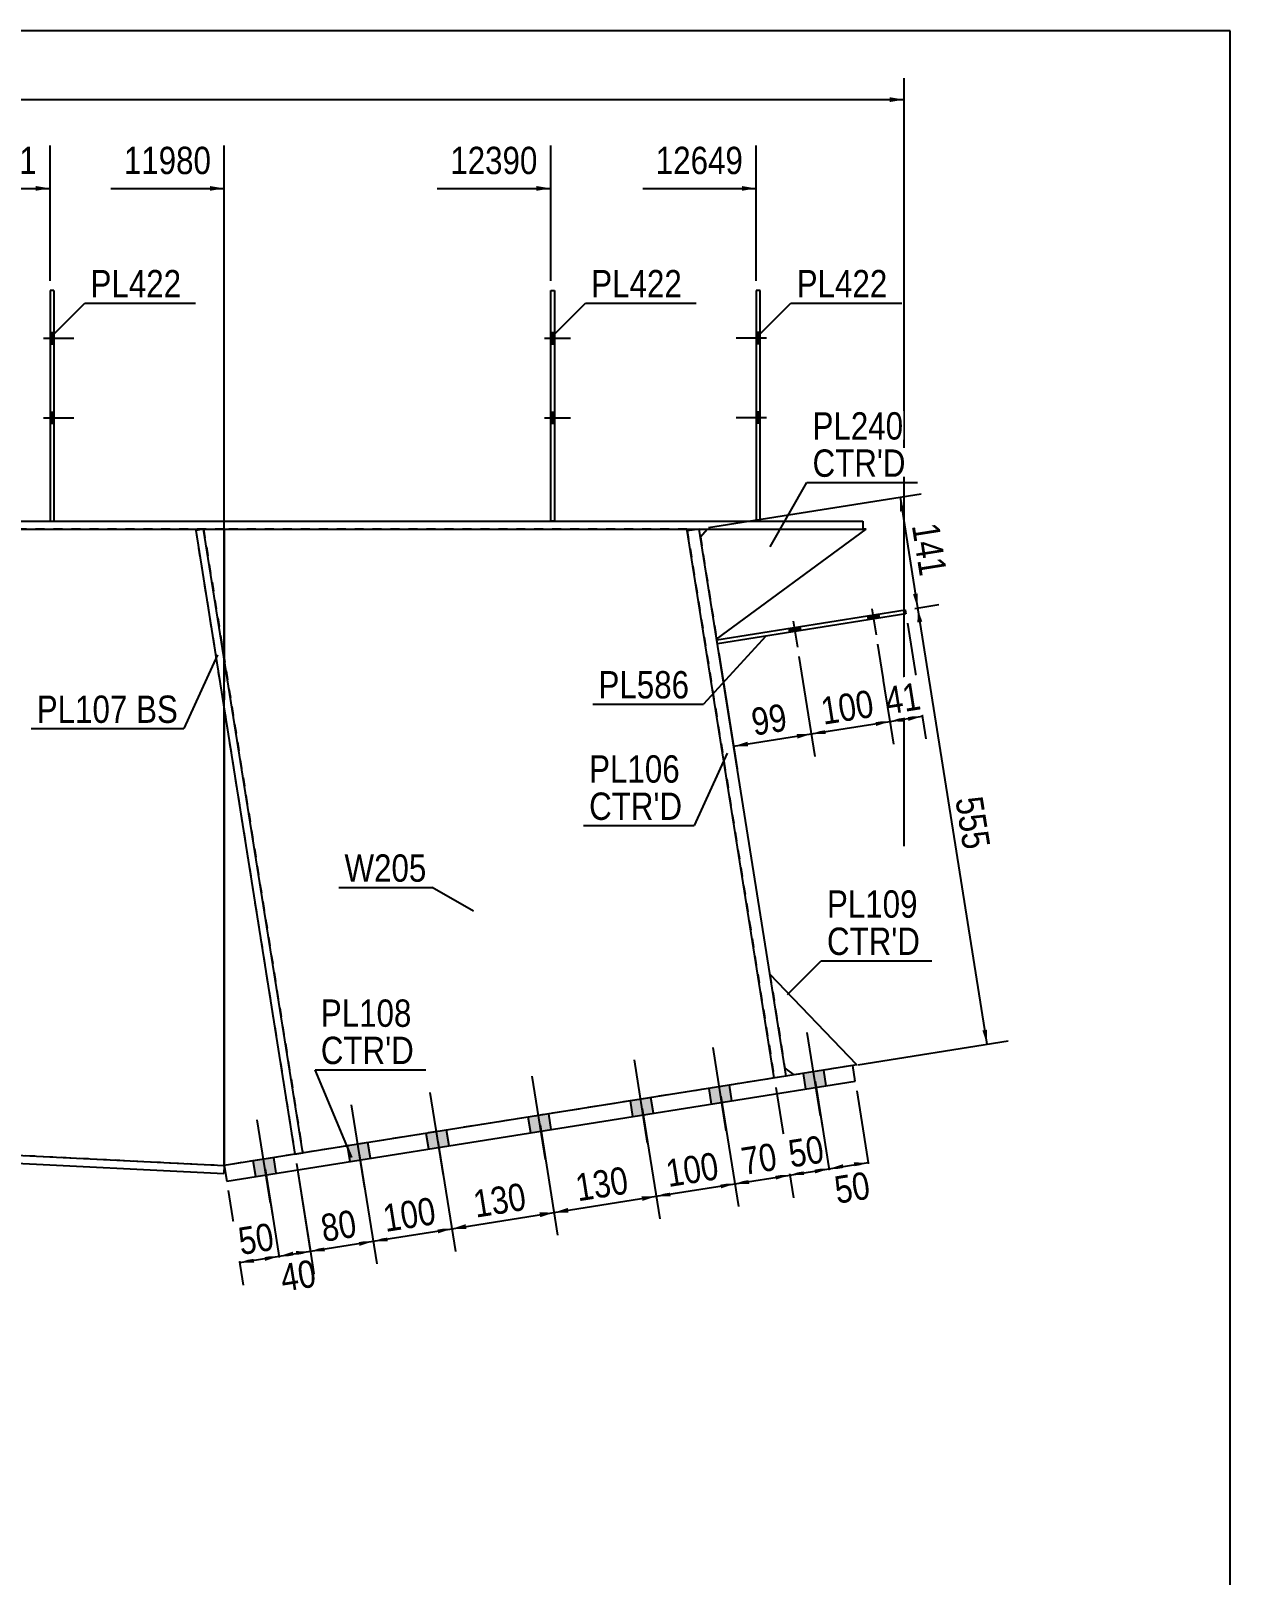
# Model space of a CAD drawing. Header units: millimetres. Extents: x -1029 to -626, y -192 to 86.
# Drawn here: x -751.7 to -626.1, y -76.2 to 85.5 of the extents above; entities that cross this region are included whole.
import ezdxf

# ---------------------------------------------------------------- set-up
doc = ezdxf.new("R2010")
doc.units = ezdxf.units.MM
doc.linetypes.add('DXK_LINE_DOT1', pattern=[1.8814, 0.9407, -0.9407])
doc.styles.add('Arial Narrow', font='ARIALN.TTF', dxfattribs={"height": 0.2})

# ---------------------------------------------------------------- blocks, each defined once
blk = doc.blocks.new('Unknown-624476672-1210')
at = {"color": 5, "linetype": 'Continuous'}
for p, q in [((-626.15, 85.52), (-1026.15, 85.52)), ((-626.15, -191.48), (-626.15, 85.52))]:
    blk.add_line(p, q, dxfattribs=at)
blk = doc.blocks.new('Part-624476672-1667 - 1644')
at = {"color": 2, "linetype": 'Continuous'}
for p, q in [((-782.78, 34.17), (-775.28, 34.17)), ((-782.78, 34.17), (-782.78, 33.33)), ((-775.18, 34.17), (-758.01, 34.17)), ((-757.91, 34.17), (-664.6, 34.17)), ((-664.6, 34.17), (-664.6, 33.33)), ((-782.78, 33.33), (-775.28, 33.33)), ((-775.18, 33.33), (-758.01, 33.33)), ((-757.91, 33.33), (-664.6, 33.33))]:
    blk.add_line(p, q, dxfattribs=at)
blk = doc.blocks.new('Part-624476672-2256 - 1644')
at = {"color": 2, "linetype": 'Continuous'}
for p, q in [((-731.5, 33.33), (-731.5, 19.73)), ((-683.01, 33.17), (-683.03, 33.33)), ((-731.5, -33.33), (-731.5, 14.42))]:
    blk.add_line(p, q, dxfattribs=at)
at = {"color": 7, "linetype": 'DXK_LINE_DOT1'}
for p, q in [((-683.03, 33.33), (-731.5, 33.33)), ((-683.01, 33.17), (-673.89, -24.17)), ((-673.89, -24.17), (-723.27, -32.02)), ((-724.09, -32.16), (-731.5, -33.33))]:
    blk.add_line(p, q, dxfattribs=at)
blk = doc.blocks.new('Part-624476672-2035 - 1644')
at = {"color": 2, "linetype": 'Continuous'}
for p, q in [((-749.33, 58.33), (-749.74, 58.33)), ((-749.74, 58.33), (-749.74, 34.17)), ((-749.33, 58.33), (-749.33, 34.17))]:
    blk.add_line(p, q, dxfattribs=at)
at = {"color": 7, "linetype": 'DXK_LINE_DOT1'}
blk.add_line((-749.74, 34.17), (-749.33, 34.17), dxfattribs=at)
blk = doc.blocks.new('Part-624476672-1716 - 1644')
at = {"color": 2, "linetype": 'Continuous'}
for p, q in [((-807.46, 33.33), (-807.46, -20.83)), ((-731.5, 19.73), (-731.5, 33.33)), ((-731.5, 14.42), (-731.5, -33.33))]:
    blk.add_line(p, q, dxfattribs=at)
at = {"color": 7, "linetype": 'DXK_LINE_DOT1'}
for p, q in [((-790.38, 33.33), (-807.46, 33.33)), ((-775.28, 33.33), (-790.28, 33.33)), ((-758.01, 33.33), (-775.18, 33.33)), ((-731.5, 33.33), (-757.91, 33.33)), ((-731.5, 33.33), (-731.5, 14.42)), ((-807.46, -20.83), (-790.38, -21.69)), ((-790.28, -21.75), (-775.28, -22.5)), ((-775.18, -26.42), (-758.01, -27.28)), ((-757.91, -32.01), (-731.5, -33.33))]:
    blk.add_line(p, q, dxfattribs=at)
blk = doc.blocks.new('Part-624476672-2030 - 1644')
at = {"color": 2, "linetype": 'Continuous'}
for p, q in [((-675.37, 58.33), (-675.78, 58.33)), ((-675.78, 58.33), (-675.78, 34.17)), ((-675.37, 34.17), (-675.37, 58.33))]:
    blk.add_line(p, q, dxfattribs=at)
at = {"color": 7, "linetype": 'DXK_LINE_DOT1'}
blk.add_line((-675.78, 34.17), (-675.37, 34.17), dxfattribs=at)
blk = doc.blocks.new('Part-624476672-1906 - 1644')
at = {"color": 7, "linetype": 'DXK_LINE_DOT1'}
for p, q in [((-733.66, 33.33), (-734.48, 33.2)), ((-734.48, 33.2), (-724.09, -32.16)), ((-733.66, 33.33), (-723.27, -32.02))]:
    blk.add_line(p, q, dxfattribs=at)
blk = doc.blocks.new('Part-624476672-2089 - 1644')
at = {"color": 2, "linetype": 'Continuous'}
for p, q in [((-679.92, 21.72), (-660.17, 24.86)), ((-660.1, 24.45), (-679.85, 21.31)), ((-660.17, 24.86), (-660.1, 24.45))]:
    blk.add_line(p, q, dxfattribs=at)
at = {"color": 7, "linetype": 'DXK_LINE_DOT1'}
blk.add_line((-679.85, 21.31), (-679.92, 21.72), dxfattribs=at)
blk = doc.blocks.new('Part-624476672-2221 - 1644')
at = {"color": 2, "linetype": 'Continuous'}
for p, q in [((-697.3, 34.17), (-697.3, 58.33)), ((-697.3, 58.33), (-696.89, 58.33)), ((-696.89, 58.33), (-696.89, 34.17))]:
    blk.add_line(p, q, dxfattribs=at)
at = {"color": 7, "linetype": 'DXK_LINE_DOT1'}
blk.add_line((-696.89, 34.17), (-697.3, 34.17), dxfattribs=at)
blk = doc.blocks.new('Part-624476672-1787 - 1644')
at = {"color": 2, "linetype": 'Continuous'}
for p, q in [((-815.08, -20.83), (-822.58, -20.83)), ((-822.58, -20.83), (-822.58, -21.67)), ((-807.46, -20.83), (-814.98, -20.83)), ((-807.46, -20.83), (-790.38, -21.69)), ((-822.58, -21.67), (-815.08, -21.67)), ((-814.98, -21.67), (-807.48, -21.67)), ((-807.48, -21.67), (-790.38, -22.52)), ((-790.28, -21.75), (-775.28, -22.5)), ((-790.28, -22.58), (-775.28, -23.33)), ((-775.18, -26.42), (-758.01, -27.28)), ((-775.18, -27.26), (-758.01, -28.11)), ((-757.91, -32.01), (-731.5, -33.33)), ((-757.91, -32.85), (-731.54, -34.17)), ((-731.5, -33.33), (-731.54, -34.17))]:
    blk.add_line(p, q, dxfattribs=at)
blk = doc.blocks.new('Part-624476672-1862 - 1644')
at = {"color": 2, "linetype": 'Continuous'}
for p, q in [((-683.01, 33.17), (-681.97, 33.33)), ((-673.89, -24.17), (-683.01, 33.17)), ((-672.65, -23.98), (-681.77, 33.33))]:
    blk.add_line(p, q, dxfattribs=at)
at = {"color": 7, "linetype": 'DXK_LINE_DOT1'}
for p, q in [((-681.97, 33.33), (-681.77, 33.37)), ((-681.77, 33.37), (-681.77, 33.33)), ((-672.65, -23.98), (-673.89, -24.17))]:
    blk.add_line(p, q, dxfattribs=at)
blk = doc.blocks.new('Part-624476672-1884 - 1644')
at = {"color": 2, "linetype": 'Continuous'}
for p, q in [((-733.66, 33.33), (-734.48, 33.2)), ((-734.48, 33.2), (-724.09, -32.16)), ((-723.27, -32.02), (-733.66, 33.33))]:
    blk.add_line(p, q, dxfattribs=at)
at = {"color": 7, "linetype": 'DXK_LINE_DOT1'}
blk.add_line((-724.09, -32.16), (-723.27, -32.02), dxfattribs=at)
blk = doc.blocks.new('Part-624476672-1935 - 1644')
at = {"color": 2, "linetype": 'Continuous'}
for p, q in [((-681.63, 32.51), (-680.93, 33.33)), ((-679.93, 21.81), (-664.27, 33.33)), ((-664.27, 33.33), (-664.6, 33.33))]:
    blk.add_line(p, q, dxfattribs=at)
at = {"color": 7, "linetype": 'DXK_LINE_DOT1'}
for p, q in [((-681.63, 32.51), (-679.93, 21.81)), ((-680.93, 33.33), (-664.6, 33.33))]:
    blk.add_line(p, q, dxfattribs=at)
blk = doc.blocks.new('Part-624476672-1964 - 1644')
at = {"color": 2, "linetype": 'Continuous'}
for p, q in [((-665.66, -22.86), (-731.5, -33.33)), ((-665.4, -24.51), (-665.66, -22.86)), ((-731.23, -34.98), (-665.4, -24.51)), ((-731.5, -33.33), (-731.23, -34.98))]:
    blk.add_line(p, q, dxfattribs=at)
blk = doc.blocks.new('Part-624476672-1993 - 1644')
at = {"color": 2, "linetype": 'Continuous'}
for p, q in [((-665.25, -22.8), (-674.35, -13.28)), ((-672.78, -23.15), (-671.83, -23.85)), ((-665.25, -22.8), (-665.66, -22.86))]:
    blk.add_line(p, q, dxfattribs=at)
at = {"color": 7, "linetype": 'DXK_LINE_DOT1'}
for p, q in [((-674.35, -13.28), (-672.78, -23.15)), ((-665.66, -22.86), (-671.83, -23.85))]:
    blk.add_line(p, q, dxfattribs=at)
blk = doc.blocks.new('Bolt-624476672-2257 - 1644')
at = {"linetype": 'Continuous'}
for points in [[(-668.7, -23.35), (-670.84, -23.69), (-670.58, -25.33), (-668.44, -24.99)], [(-668.7, -23.35), (-670.84, -23.69), (-670.58, -25.33), (-668.44, -24.99)], [(-678.58, -24.92), (-680.72, -25.26), (-680.46, -26.9), (-678.32, -26.56)], [(-678.58, -24.92), (-680.72, -25.26), (-680.46, -26.9), (-678.32, -26.56)], [(-686.81, -26.23), (-688.95, -26.57), (-688.69, -28.21), (-686.55, -27.87)], [(-686.81, -26.23), (-688.95, -26.57), (-688.69, -28.21), (-686.55, -27.87)], [(-697.51, -27.93), (-699.65, -28.27), (-699.38, -29.91), (-697.25, -29.57)], [(-697.51, -27.93), (-699.65, -28.27), (-699.38, -29.91), (-697.25, -29.57)], [(-708.21, -29.63), (-710.35, -29.97), (-710.08, -31.62), (-707.94, -31.28)], [(-708.21, -29.63), (-710.35, -29.97), (-710.08, -31.62), (-707.94, -31.28)], [(-716.44, -30.94), (-718.58, -31.28), (-718.31, -32.92), (-716.17, -32.58)], [(-716.44, -30.94), (-718.58, -31.28), (-718.31, -32.92), (-716.17, -32.58)], [(-726.31, -32.51), (-728.45, -32.85), (-728.19, -34.5), (-726.05, -34.15)], [(-726.31, -32.51), (-728.45, -32.85), (-728.19, -34.5), (-726.05, -34.15)]]:
    blk.add_hatch(color=3, dxfattribs=at).paths.add_polyline_path(points)
at = {"color": 3, "linetype": 'Continuous'}
for p, q in [((-669.04, -28.12), (-670.43, -19.4)), ((-669.04, -28.12), (-670.43, -19.4)), ((-678.92, -29.69), (-680.3, -20.97)), ((-678.92, -29.69), (-680.3, -20.97)), ((-687.15, -31), (-688.53, -22.28)), ((-687.15, -31), (-688.53, -22.28)), ((-697.85, -32.7), (-699.23, -23.98)), ((-697.85, -32.7), (-699.23, -23.98)), ((-670.58, -25.33), (-670.84, -23.69)), ((-670.58, -25.33), (-670.84, -23.69)), ((-668.44, -24.99), (-668.7, -23.35)), ((-668.44, -24.99), (-668.7, -23.35)), ((-708.54, -34.4), (-709.93, -25.68)), ((-708.54, -34.4), (-709.93, -25.68)), ((-680.46, -26.9), (-680.72, -25.26)), ((-680.46, -26.9), (-680.72, -25.26)), ((-678.32, -26.56), (-678.58, -24.92)), ((-678.32, -26.56), (-678.58, -24.92)), ((-716.77, -35.71), (-718.16, -26.99)), ((-716.77, -35.71), (-718.16, -26.99)), ((-688.69, -28.21), (-688.95, -26.57)), ((-688.69, -28.21), (-688.95, -26.57)), ((-686.55, -27.87), (-686.81, -26.23)), ((-686.55, -27.87), (-686.81, -26.23)), ((-726.65, -37.28), (-728.04, -28.56)), ((-726.65, -37.28), (-728.04, -28.56)), ((-699.38, -29.91), (-699.65, -28.27)), ((-699.38, -29.91), (-699.65, -28.27)), ((-697.25, -29.57), (-697.51, -27.93)), ((-697.25, -29.57), (-697.51, -27.93)), ((-710.08, -31.62), (-710.35, -29.97)), ((-710.08, -31.62), (-710.35, -29.97)), ((-707.94, -31.28), (-708.21, -29.63)), ((-707.94, -31.28), (-708.21, -29.63)), ((-718.31, -32.92), (-718.58, -31.28)), ((-718.31, -32.92), (-718.58, -31.28)), ((-716.17, -32.58), (-716.44, -30.94)), ((-716.17, -32.58), (-716.44, -30.94)), ((-728.19, -34.5), (-728.45, -32.85)), ((-728.19, -34.5), (-728.45, -32.85)), ((-726.05, -34.15), (-726.31, -32.51)), ((-726.05, -34.15), (-726.31, -32.51))]:
    blk.add_line(p, q, dxfattribs=at)
blk = doc.blocks.new('Bolt-624476672-2262 - 1644')
at = {"linetype": 'Continuous'}
for points in [[(-749.33, 52.75), (-749.33, 53.91), (-749.74, 53.91), (-749.74, 52.75)], [(-749.33, 52.75), (-749.33, 53.91), (-749.74, 53.91), (-749.74, 52.75)], [(-749.33, 44.41), (-749.33, 45.58), (-749.74, 45.58), (-749.74, 44.41)], [(-749.33, 44.41), (-749.33, 45.58), (-749.74, 45.58), (-749.74, 44.41)]]:
    blk.add_hatch(color=3, dxfattribs=at).paths.add_polyline_path(points)
at = {"color": 3, "linetype": 'Continuous'}
for p, q in [((-749.74, 53.91), (-749.33, 53.91)), ((-749.74, 53.91), (-749.33, 53.91)), ((-750.41, 53.33), (-747.24, 53.33)), ((-750.41, 53.33), (-747.24, 53.33)), ((-749.74, 52.75), (-749.33, 52.75)), ((-749.74, 52.75), (-749.33, 52.75)), ((-749.74, 45.58), (-749.33, 45.58)), ((-749.74, 45.58), (-749.33, 45.58)), ((-750.41, 45), (-747.24, 45)), ((-750.41, 45), (-747.24, 45)), ((-749.74, 44.41), (-749.33, 44.41)), ((-749.74, 44.41), (-749.33, 44.41))]:
    blk.add_line(p, q, dxfattribs=at)
blk = doc.blocks.new('Bolt-624476672-2266 - 1644')
at = {"linetype": 'Continuous'}
for points in [[(-664.07, 23.82), (-662.92, 24), (-662.98, 24.42), (-664.14, 24.23)], [(-664.07, 23.82), (-662.92, 24), (-662.98, 24.42), (-664.14, 24.23)], [(-672.3, 22.51), (-671.15, 22.7), (-671.21, 23.11), (-672.37, 22.92)], [(-672.3, 22.51), (-671.15, 22.7), (-671.21, 23.11), (-672.37, 22.92)]]:
    blk.add_hatch(color=3, dxfattribs=at).paths.add_polyline_path(points)
at = {"color": 3, "linetype": 'Continuous'}
for p, q in [((-663.67, 24.98), (-663.23, 22.27)), ((-663.67, 24.98), (-663.23, 22.27)), ((-662.98, 24.42), (-662.92, 24)), ((-662.98, 24.42), (-662.92, 24)), ((-672.37, 22.92), (-672.3, 22.51)), ((-672.37, 22.92), (-672.3, 22.51)), ((-671.9, 23.67), (-671.46, 20.96)), ((-671.9, 23.67), (-671.46, 20.96)), ((-671.21, 23.11), (-671.15, 22.7)), ((-671.21, 23.11), (-671.15, 22.7)), ((-664.14, 24.23), (-664.07, 23.82)), ((-664.14, 24.23), (-664.07, 23.82))]:
    blk.add_line(p, q, dxfattribs=at)
blk = doc.blocks.new('Bolt-624476672-2274 - 1644')
at = {"linetype": 'Continuous'}
for points in [[(-696.89, 52.75), (-696.89, 53.91), (-697.3, 53.91), (-697.3, 52.75)], [(-696.89, 52.75), (-696.89, 53.91), (-697.3, 53.91), (-697.3, 52.75)], [(-696.89, 44.41), (-696.89, 45.58), (-697.3, 45.58), (-697.3, 44.41)], [(-696.89, 44.41), (-696.89, 45.58), (-697.3, 45.58), (-697.3, 44.41)]]:
    blk.add_hatch(color=3, dxfattribs=at).paths.add_polyline_path(points)
at = {"color": 3, "linetype": 'Continuous'}
for p, q in [((-697.3, 53.91), (-696.89, 53.91)), ((-697.3, 53.91), (-696.89, 53.91)), ((-697.97, 53.33), (-695.22, 53.33)), ((-697.97, 53.33), (-695.22, 53.33)), ((-697.3, 52.75), (-696.89, 52.75)), ((-697.3, 52.75), (-696.89, 52.75)), ((-697.3, 45.58), (-696.89, 45.58)), ((-697.3, 45.58), (-696.89, 45.58)), ((-697.97, 45), (-695.22, 45)), ((-697.97, 45), (-695.22, 45)), ((-697.3, 44.41), (-696.89, 44.41)), ((-697.3, 44.41), (-696.89, 44.41))]:
    blk.add_line(p, q, dxfattribs=at)
blk = doc.blocks.new('Bolt-624476672-6092 - 1644')
at = {"linetype": 'Continuous'}
for points in [[(-675.37, 52.75), (-675.37, 53.91), (-675.78, 53.91), (-675.78, 52.75)], [(-675.37, 52.75), (-675.37, 53.91), (-675.78, 53.91), (-675.78, 52.75)], [(-675.37, 44.41), (-675.37, 45.58), (-675.78, 45.58), (-675.78, 44.41)], [(-675.37, 44.41), (-675.37, 45.58), (-675.78, 45.58), (-675.78, 44.41)]]:
    blk.add_hatch(color=3, dxfattribs=at).paths.add_polyline_path(points)
at = {"color": 3, "linetype": 'Continuous'}
for p, q in [((-675.37, 53.91), (-675.78, 53.91)), ((-675.37, 53.91), (-675.78, 53.91)), ((-674.7, 53.33), (-677.87, 53.33)), ((-674.7, 53.33), (-677.87, 53.33)), ((-675.37, 52.75), (-675.78, 52.75)), ((-675.37, 52.75), (-675.78, 52.75)), ((-675.37, 45.58), (-675.78, 45.58)), ((-675.37, 45.58), (-675.78, 45.58)), ((-674.7, 45), (-677.87, 45)), ((-674.7, 45), (-677.87, 45)), ((-675.37, 44.41), (-675.78, 44.41)), ((-675.37, 44.41), (-675.78, 44.41))]:
    blk.add_line(p, q, dxfattribs=at)
blk = doc.blocks.new('StraightDimension-624476672-7450 - 1644')
at = {"linetype": 'Continuous'}
blk.add_hatch(color=7, dxfattribs=at).paths.add_polyline_path([(-677.28, 69.27), (-675.78, 69.02), (-677.28, 68.77)])
at = {"color": 7, "linetype": 'Continuous'}
for p, q in [((-675.78, 59.33), (-675.78, 73.52)), ((-687.67, 69.02), (-675.78, 69.02))]:
    blk.add_line(p, q, dxfattribs=at)
at = {"color": 0}
blk.add_wipeout([(-676.56, 69.92), (-676.56, 74.12), (-686.9, 74.12), (-686.9, 69.92)], dxfattribs=at)
at = {"color": 3, "style": 'Arial Narrow'}
blk.add_text('12649', height=2.863, dxfattribs=at).set_placement((-686.3, 70.52))
blk = doc.blocks.new('StraightDimension-624476672-2598 - 1644')
at = {"linetype": 'Continuous'}
for points in [[(-728.36, -43.51), (-729.88, -43.5), (-728.44, -43.02)], [(-727.29, -42.83), (-725.76, -42.85), (-727.21, -43.33)]]:
    blk.add_hatch(color=7, dxfattribs=at).paths.add_polyline_path(points)
at = {"color": 7, "linetype": 'Continuous'}
for p, q in [((-727.22, -33.67), (-725.39, -45.22)), ((-731.08, -35.97), (-729.5, -45.87)), ((-729.88, -43.5), (-725.76, -42.85))]:
    blk.add_line(p, q, dxfattribs=at)
at = {"color": 0}
blk.add_wipeout([(-725.45, -42.64), (-726.11, -38.5), (-730.9, -39.26), (-730.24, -43.41)], dxfattribs=at)
at = {"color": 3, "style": 'Arial Narrow'}
blk.add_text('50', height=2.863, rotation=9.0355, dxfattribs=at).set_placement((-729.75, -42.72))
blk = doc.blocks.new('StraightDimension-624476672-7452 - 1644')
at = {"linetype": 'Continuous'}
blk.add_hatch(color=7, dxfattribs=at).paths.add_polyline_path([(-733, 69.27), (-731.5, 69.02), (-733, 68.77)])
at = {"color": 7, "linetype": 'Continuous'}
for p, q in [((-731.5, -32.33), (-731.5, 73.52)), ((-743.39, 69.02), (-731.5, 69.02))]:
    blk.add_line(p, q, dxfattribs=at)
at = {"color": 0}
blk.add_wipeout([(-732.27, 69.92), (-732.27, 74.12), (-742.61, 74.12), (-742.61, 69.92)], dxfattribs=at)
at = {"color": 3, "style": 'Arial Narrow'}
blk.add_text('11980', height=2.863, dxfattribs=at).set_placement((-742.01, 70.52))
blk = doc.blocks.new('StraightDimension-624476672-2580 - 1644')
at = {"linetype": 'Continuous'}
for points in [[(-724.24, -42.86), (-725.76, -42.85), (-724.32, -42.36)], [(-723.99, -42.31), (-722.47, -42.32), (-723.91, -42.8)]]:
    blk.add_hatch(color=7, dxfattribs=at).paths.add_polyline_path(points)
at = {"color": 7, "linetype": 'Continuous'}
for p, q in [((-727.22, -33.67), (-725.41, -45.07)), ((-723.93, -33.14), (-722.12, -44.54)), ((-725.76, -42.85), (-722.47, -42.32))]:
    blk.add_line(p, q, dxfattribs=at)
at = {"color": 0}
blk.add_wipeout([(-721.04, -46.5), (-721.7, -42.35), (-726.49, -43.11), (-725.83, -47.26)], dxfattribs=at)
at = {"color": 3, "style": 'Arial Narrow'}
blk.add_text('40', height=2.863, rotation=9.0355, dxfattribs=at).set_placement((-725.34, -46.57))
blk = doc.blocks.new('StraightDimension-624476672-2611 - 1644')
at = {"linetype": 'Continuous'}
for points in [[(-679.55, -35.24), (-678.03, -35.26), (-679.47, -35.74)], [(-684.74, -36.58), (-686.26, -36.56), (-684.82, -36.08)]]:
    blk.add_hatch(color=7, dxfattribs=at).paths.add_polyline_path(points)
at = {"color": 7, "linetype": 'Continuous'}
for p, q in [((-687.72, -27.38), (-685.88, -38.93)), ((-679.49, -26.08), (-677.65, -37.63)), ((-686.26, -36.56), (-678.03, -35.26))]:
    blk.add_line(p, q, dxfattribs=at)
at = {"color": 0}
blk.add_wipeout([(-678.87, -35.24), (-679.53, -31.09), (-686.13, -32.14), (-685.47, -36.29)], dxfattribs=at)
at = {"color": 3, "style": 'Arial Narrow'}
blk.add_text('100', height=2.863, rotation=9.0355, dxfattribs=at).set_placement((-684.97, -35.6))
blk = doc.blocks.new('StraightDimension-624476672-2617 - 1644')
at = {"linetype": 'Continuous'}
for points in [[(-676.51, -35.27), (-678.03, -35.26), (-676.59, -34.77)], [(-673.79, -34.33), (-672.27, -34.34), (-673.71, -34.82)]]:
    blk.add_hatch(color=7, dxfattribs=at).paths.add_polyline_path(points)
at = {"color": 7, "linetype": 'Continuous'}
for p, q in [((-673.73, -25.16), (-671.89, -36.71)), ((-679.49, -26.08), (-677.65, -37.63)), ((-678.03, -35.26), (-672.27, -34.34))]:
    blk.add_line(p, q, dxfattribs=at)
at = {"color": 0}
blk.add_wipeout([(-672.78, -34.27), (-673.44, -30.12), (-678.23, -30.88), (-677.57, -35.03)], dxfattribs=at)
at = {"color": 3, "style": 'Arial Narrow'}
blk.add_text('70', height=2.863, rotation=9.0355, dxfattribs=at).set_placement((-677.07, -34.34))
blk = doc.blocks.new('StraightDimension-624476672-2621 - 1644')
at = {"linetype": 'Continuous'}
for points in [[(-670.75, -34.35), (-672.27, -34.34), (-670.83, -33.86)], [(-669.68, -33.67), (-668.16, -33.69), (-669.6, -34.17)]]:
    blk.add_hatch(color=7, dxfattribs=at).paths.add_polyline_path(points)
at = {"color": 7, "linetype": 'Continuous'}
for p, q in [((-673.73, -25.16), (-671.89, -36.71)), ((-669.61, -24.51), (-667.78, -36.06)), ((-672.27, -34.34), (-668.16, -33.69))]:
    blk.add_line(p, q, dxfattribs=at)
at = {"color": 0}
blk.add_wipeout([(-667.84, -33.48), (-668.5, -29.33), (-673.29, -30.1), (-672.63, -34.25)], dxfattribs=at)
at = {"color": 3, "style": 'Arial Narrow'}
blk.add_text('50', height=2.863, rotation=9.0355, dxfattribs=at).set_placement((-672.14, -33.56))
blk = doc.blocks.new('StraightDimension-624476672-2635 - 1644')
at = {"linetype": 'Continuous'}
for points in [[(-666.63, -33.7), (-668.16, -33.69), (-666.71, -33.2)], [(-665.56, -33.02), (-664.04, -33.03), (-665.48, -33.51)]]:
    blk.add_hatch(color=7, dxfattribs=at).paths.add_polyline_path(points)
at = {"color": 7, "linetype": 'Continuous'}
for p, q in [((-669.61, -24.51), (-667.8, -35.91)), ((-665.24, -25.5), (-663.69, -35.25)), ((-668.16, -33.69), (-664.04, -33.03))]:
    blk.add_line(p, q, dxfattribs=at)
at = {"color": 0}
blk.add_wipeout([(-663.02, -37.27), (-663.68, -33.12), (-668.47, -33.89), (-667.81, -38.04)], dxfattribs=at)
at = {"color": 3, "style": 'Arial Narrow'}
blk.add_text('50', height=2.863, rotation=9.0355, dxfattribs=at).set_placement((-667.31, -37.35))
blk = doc.blocks.new('StraightDimension-624476672-2648 - 1644')
at = {"linetype": 'Continuous'}
for points in [[(-698.48, -38.25), (-696.96, -38.27), (-698.4, -38.75)], [(-706.14, -39.98), (-707.66, -39.97), (-706.22, -39.48)]]:
    blk.add_hatch(color=7, dxfattribs=at).paths.add_polyline_path(points)
at = {"color": 7, "linetype": 'Continuous'}
for p, q in [((-698.42, -29.09), (-696.58, -40.64)), ((-709.12, -30.79), (-707.28, -42.34)), ((-707.66, -39.97), (-696.96, -38.27))]:
    blk.add_line(p, q, dxfattribs=at)
at = {"color": 0}
blk.add_wipeout([(-699.03, -38.44), (-699.69, -34.3), (-706.29, -35.35), (-705.63, -39.49)], dxfattribs=at)
at = {"color": 3, "style": 'Arial Narrow'}
blk.add_text('130', height=2.863, rotation=9.0355, dxfattribs=at).set_placement((-705.14, -38.81))
blk = doc.blocks.new('StraightDimension-624476672-2657 - 1644')
at = {"linetype": 'Continuous'}
for points in [[(-687.78, -36.55), (-686.26, -36.56), (-687.7, -37.05)], [(-695.44, -38.28), (-696.96, -38.27), (-695.52, -37.78)]]:
    blk.add_hatch(color=7, dxfattribs=at).paths.add_polyline_path(points)
at = {"color": 7, "linetype": 'Continuous'}
for p, q in [((-687.72, -27.38), (-685.88, -38.93)), ((-698.42, -29.09), (-696.58, -40.64)), ((-696.96, -38.27), (-686.26, -36.56))]:
    blk.add_line(p, q, dxfattribs=at)
at = {"color": 0}
blk.add_wipeout([(-688.33, -36.74), (-688.99, -32.59), (-695.59, -33.64), (-694.93, -37.79)], dxfattribs=at)
at = {"color": 3, "style": 'Arial Narrow'}
blk.add_text('130', height=2.863, rotation=9.0355, dxfattribs=at).set_placement((-694.44, -37.1))
blk = doc.blocks.new('StraightDimension-624476672-2666 - 1644')
at = {"linetype": 'Continuous'}
for points in [[(-720.95, -42.33), (-722.47, -42.32), (-721.03, -41.84)], [(-717.41, -41.26), (-715.89, -41.28), (-717.33, -41.76)]]:
    blk.add_hatch(color=7, dxfattribs=at).paths.add_polyline_path(points)
at = {"color": 7, "linetype": 'Continuous'}
for p, q in [((-717.35, -32.1), (-715.51, -43.65)), ((-723.93, -33.14), (-722.1, -44.69)), ((-722.47, -42.32), (-715.89, -41.28))]:
    blk.add_line(p, q, dxfattribs=at)
at = {"color": 0}
blk.add_wipeout([(-716.81, -41.27), (-717.47, -37.12), (-722.26, -37.88), (-721.6, -42.03)], dxfattribs=at)
at = {"color": 3, "style": 'Arial Narrow'}
blk.add_text('80', height=2.863, rotation=9.0355, dxfattribs=at).set_placement((-721.1, -41.35))
blk = doc.blocks.new('StraightDimension-624476672-2679 - 1644')
at = {"linetype": 'Continuous'}
for points in [[(-709.18, -39.96), (-707.66, -39.97), (-709.1, -40.45)], [(-714.37, -41.29), (-715.89, -41.28), (-714.45, -40.79)]]:
    blk.add_hatch(color=7, dxfattribs=at).paths.add_polyline_path(points)
at = {"color": 7, "linetype": 'Continuous'}
for p, q in [((-717.35, -32.1), (-715.51, -43.65)), ((-709.12, -30.79), (-707.28, -42.34)), ((-715.89, -41.28), (-707.66, -39.97))]:
    blk.add_line(p, q, dxfattribs=at)
at = {"color": 0}
blk.add_wipeout([(-708.5, -39.95), (-709.16, -35.8), (-715.76, -36.85), (-715.1, -41)], dxfattribs=at)
at = {"color": 3, "style": 'Arial Narrow'}
blk.add_text('100', height=2.863, rotation=9.0355, dxfattribs=at).set_placement((-714.6, -40.31))
blk = doc.blocks.new('StraightDimension-624476672-2683 - 1644')
at = {"linetype": 'Continuous'}
blk.add_hatch(color=7, dxfattribs=at).paths.add_polyline_path([(-661.79, 78.57), (-660.29, 78.32), (-661.79, 78.07)])
at = {"color": 7, "linetype": 'Continuous'}
for p, q in [((-660.29, 0.11), (-660.29, 80.57)), ((-1000, 78.32), (-660.29, 78.32))]:
    blk.add_line(p, q, dxfattribs=at)
blk = doc.blocks.new('StraightDimension-624476672-7451 - 1644')
at = {"linetype": 'Continuous'}
blk.add_hatch(color=7, dxfattribs=at).paths.add_polyline_path([(-698.8, 69.27), (-697.3, 69.02), (-698.8, 68.77)])
at = {"color": 7, "linetype": 'Continuous'}
for p, q in [((-697.3, 59.33), (-697.3, 73.52)), ((-709.19, 69.02), (-697.3, 69.02))]:
    blk.add_line(p, q, dxfattribs=at)
at = {"color": 0}
blk.add_wipeout([(-698.08, 69.92), (-698.08, 74.12), (-708.42, 74.12), (-708.42, 69.92)], dxfattribs=at)
at = {"color": 3, "style": 'Arial Narrow'}
blk.add_text('12390', height=2.863, dxfattribs=at).set_placement((-707.82, 70.52))
blk = doc.blocks.new('StraightDimension-624476672-7453 - 1644')
at = {"linetype": 'Continuous'}
blk.add_hatch(color=7, dxfattribs=at).paths.add_polyline_path([(-751.24, 69.27), (-749.74, 69.02), (-751.24, 68.77)])
at = {"color": 7, "linetype": 'Continuous'}
for p, q in [((-749.74, 59.33), (-749.74, 73.52)), ((-761.63, 69.02), (-749.74, 69.02))]:
    blk.add_line(p, q, dxfattribs=at)
at = {"color": 0}
blk.add_wipeout([(-750.52, 69.92), (-750.52, 74.12), (-760.86, 74.12), (-760.86, 69.92)], dxfattribs=at)
at = {"color": 3, "style": 'Arial Narrow'}
blk.add_text('11761', height=2.863, dxfattribs=at).set_placement((-760.26, 70.52))
blk = doc.blocks.new('StraightDimension-624476672-7652 - 1644')
at = {"linetype": 'Continuous'}
for points in [[(-658.89, 23.55), (-658.88, 25.07), (-658.39, 23.63)], [(-651.6, -19.11), (-651.61, -20.63), (-652.09, -19.19)]]:
    blk.add_hatch(color=7, dxfattribs=at).paths.add_polyline_path(points)
at = {"color": 7, "linetype": 'Continuous'}
for p, q in [((-659.18, 25.02), (-656.66, 25.42)), ((-658.88, 25.07), (-651.61, -20.63)), ((-665.14, -22.78), (-649.39, -20.28))]:
    blk.add_line(p, q, dxfattribs=at)
at = {"color": 0}
blk.add_wipeout([(-654.57, -1.06), (-650.42, -0.4), (-651.47, 6.2), (-655.62, 5.54)], dxfattribs=at)
at = {"color": 3, "style": 'Arial Narrow'}
blk.add_text('555', height=2.863, rotation=-80.9647, dxfattribs=at).set_placement((-654.93, 5.05))
blk = doc.blocks.new('StraightDimension-624476672-7653 - 1644')
at = {"linetype": 'Continuous'}
for points in [[(-660.73, 35.16), (-660.72, 36.68), (-660.24, 35.24)], [(-658.87, 26.59), (-658.88, 25.07), (-659.36, 26.51)]]:
    blk.add_hatch(color=7, dxfattribs=at).paths.add_polyline_path(points)
at = {"color": 7, "linetype": 'Continuous'}
for p, q in [((-680.78, 33.49), (-658.5, 37.03)), ((-660.72, 36.68), (-658.88, 25.07)), ((-659.18, 25.02), (-656.66, 25.42))]:
    blk.add_line(p, q, dxfattribs=at)
at = {"color": 0}
blk.add_wipeout([(-659.13, 27.6), (-654.98, 28.26), (-656.03, 34.86), (-660.18, 34.2)], dxfattribs=at)
at = {"color": 3, "style": 'Arial Narrow'}
blk.add_text('141', height=2.863, rotation=-80.9647, dxfattribs=at).set_placement((-659.49, 33.7))
blk = doc.blocks.new('StraightDimension-624476672-7824 - 1644')
at = {"linetype": 'Continuous'}
for points in [[(-660.27, 13.17), (-661.79, 13.18), (-660.35, 13.66)], [(-659.92, 13.73), (-658.4, 13.72), (-659.84, 13.24)]]:
    blk.add_hatch(color=7, dxfattribs=at).paths.add_polyline_path(points)
at = {"color": 7, "linetype": 'Continuous'}
for p, q in [((-659.95, 23.46), (-658.02, 11.35)), ((-663.08, 21.28), (-661.41, 10.81)), ((-661.79, 13.18), (-658.4, 13.72))]:
    blk.add_line(p, q, dxfattribs=at)
at = {"color": 0}
blk.add_wipeout([(-657.72, 13.98), (-658.38, 18.13), (-663.17, 17.36), (-662.51, 13.22)], dxfattribs=at)
at = {"color": 3, "style": 'Arial Narrow'}
blk.add_text('41', height=2.863, rotation=9.0355, dxfattribs=at).set_placement((-662.02, 13.9))
blk = doc.blocks.new('StraightDimension-624476672-7825 - 1644')
at = {"linetype": 'Continuous'}
for points in [[(-663.31, 13.19), (-661.79, 13.18), (-663.23, 12.7)], [(-668.5, 11.86), (-670.02, 11.87), (-668.58, 12.35)]]:
    blk.add_hatch(color=7, dxfattribs=at).paths.add_polyline_path(points)
at = {"color": 7, "linetype": 'Continuous'}
for p, q in [((-663.08, 21.28), (-661.41, 10.81)), ((-671.31, 19.97), (-669.64, 9.5)), ((-670.02, 11.87), (-661.79, 13.18))]:
    blk.add_line(p, q, dxfattribs=at)
at = {"color": 0}
blk.add_wipeout([(-662.63, 13.2), (-663.29, 17.34), (-669.89, 16.3), (-669.23, 12.15)], dxfattribs=at)
at = {"color": 3, "style": 'Arial Narrow'}
blk.add_text('100', height=2.863, rotation=9.0355, dxfattribs=at).set_placement((-668.73, 12.83))
blk = doc.blocks.new('StraightDimension-624476672-7826 - 1644')
at = {"linetype": 'Continuous'}
for points in [[(-671.54, 11.88), (-670.02, 11.87), (-671.46, 11.39)], [(-676.63, 10.57), (-678.15, 10.58), (-676.7, 11.06)]]:
    blk.add_hatch(color=7, dxfattribs=at).paths.add_polyline_path(points)
at = {"color": 7, "linetype": 'Continuous'}
for p, q in [((-679.7, 20.32), (-677.77, 8.21)), ((-671.31, 19.97), (-669.64, 9.5)), ((-678.15, 10.58), (-670.02, 11.87))]:
    blk.add_line(p, q, dxfattribs=at)
at = {"color": 0}
blk.add_wipeout([(-671.71, 11.75), (-672.37, 15.9), (-677.16, 15.14), (-676.5, 10.99)], dxfattribs=at)
at = {"color": 3, "style": 'Arial Narrow'}
blk.add_text('99', height=2.863, rotation=9.0355, dxfattribs=at).set_placement((-676.01, 11.68))
blk = doc.blocks.new('Mark-624476672-1960 - 1644')
at = {"color": 0}
for points in [[(-711.87, -18.81), (-711.87, -15.81), (-721.38, -15.81), (-721.38, -18.81)], [(-711.62, -22.71), (-711.62, -19.71), (-721.38, -19.71), (-721.38, -22.71)]]:
    blk.add_wipeout(points, dxfattribs=at)
for points in [[(-711.87, -18.81), (-711.87, -15.81), (-721.38, -15.81), (-721.38, -18.81)], [(-711.62, -22.71), (-711.62, -19.71), (-721.38, -19.71), (-721.38, -22.71)]]:
    blk.add_wipeout(points, dxfattribs=at)
at = {"color": 7, "linetype": 'Continuous'}
for p, q in [((-718.15, -32.51), (-721.98, -23.31)), ((-721.98, -23.31), (-710.37, -23.31))]:
    blk.add_line(p, q, dxfattribs=at)
at = {"color": 3, "style": 'Arial Narrow'}
blk.add_text('PL108', height=2.863, dxfattribs=at).set_placement((-721.38, -18.81))
at = {"color": 1, "style": 'Arial Narrow'}
blk.add_text("CTR'D", height=2.863, dxfattribs=at).set_placement((-721.38, -22.71))
blk = doc.blocks.new('Mark-624476672-1858 - 1644')
at = {"color": 7, "linetype": 'Continuous'}
blk.add_line((-678.82, 9.87), (-682.28, 2.27), dxfattribs=at)
at = {"color": 0}
for points in [[(-683.78, 6.77), (-683.78, 9.77), (-693.28, 9.77), (-693.28, 6.77)], [(-683.53, 2.87), (-683.53, 5.87), (-693.28, 5.87), (-693.28, 2.87)]]:
    blk.add_wipeout(points, dxfattribs=at)
for points in [[(-683.78, 6.77), (-683.78, 9.77), (-693.28, 9.77), (-693.28, 6.77)], [(-683.53, 2.87), (-683.53, 5.87), (-693.28, 5.87), (-693.28, 2.87)]]:
    blk.add_wipeout(points, dxfattribs=at)
at = {"color": 7, "linetype": 'Continuous'}
blk.add_line((-693.88, 2.27), (-682.28, 2.27), dxfattribs=at)
at = {"color": 3, "style": 'Arial Narrow'}
blk.add_text('PL106', height=2.863, dxfattribs=at).set_placement((-693.28, 6.77))
at = {"color": 1, "style": 'Arial Narrow'}
blk.add_text("CTR'D", height=2.863, dxfattribs=at).set_placement((-693.28, 2.87))
blk = doc.blocks.new('Mark-624476672-1931 - 1644')
at = {"color": 0}
for points in [[(-660.38, 42.71), (-660.38, 45.71), (-669.88, 45.71), (-669.88, 42.71)], [(-660.13, 38.81), (-660.13, 41.81), (-669.88, 41.81), (-669.88, 38.81)]]:
    blk.add_wipeout(points, dxfattribs=at)
for points in [[(-660.38, 42.71), (-660.38, 45.71), (-669.88, 45.71), (-669.88, 42.71)], [(-660.13, 38.81), (-660.13, 41.81), (-669.88, 41.81), (-669.88, 38.81)]]:
    blk.add_wipeout(points, dxfattribs=at)
at = {"color": 7, "linetype": 'Continuous'}
for p, q in [((-674.33, 31.47), (-670.48, 38.21)), ((-670.48, 38.21), (-658.88, 38.21))]:
    blk.add_line(p, q, dxfattribs=at)
at = {"color": 3, "style": 'Arial Narrow'}
blk.add_text('PL240', height=2.863, dxfattribs=at).set_placement((-669.88, 42.71))
at = {"color": 1, "style": 'Arial Narrow'}
blk.add_text("CTR'D", height=2.863, dxfattribs=at).set_placement((-669.88, 38.81))
blk = doc.blocks.new('Mark-624476672-1989 - 1644')
at = {"color": 0}
for points in [[(-658.87, -7.38), (-658.87, -4.38), (-668.37, -4.38), (-668.37, -7.38)], [(-658.62, -11.28), (-658.62, -8.28), (-668.37, -8.28), (-668.37, -11.28)]]:
    blk.add_wipeout(points, dxfattribs=at)
for points in [[(-658.87, -7.38), (-658.87, -4.38), (-668.37, -4.38), (-668.37, -7.38)], [(-658.62, -11.28), (-658.62, -8.28), (-668.37, -8.28), (-668.37, -11.28)]]:
    blk.add_wipeout(points, dxfattribs=at)
at = {"color": 7, "linetype": 'Continuous'}
for p, q in [((-672.51, -15.42), (-668.97, -11.88)), ((-668.97, -11.88), (-657.37, -11.88))]:
    blk.add_line(p, q, dxfattribs=at)
at = {"color": 3, "style": 'Arial Narrow'}
blk.add_text('PL109', height=2.863, dxfattribs=at).set_placement((-668.37, -7.38))
at = {"color": 1, "style": 'Arial Narrow'}
blk.add_text("CTR'D", height=2.863, dxfattribs=at).set_placement((-668.37, -11.28))
blk = doc.blocks.new('Mark-624476672-2031 - 1644')
at = {"color": 0}
blk.add_wipeout([(-736, 57.61), (-736, 60.61), (-745.5, 60.61), (-745.5, 57.61)], dxfattribs=at)
blk.add_wipeout([(-736, 57.61), (-736, 60.61), (-745.5, 60.61), (-745.5, 57.61)], dxfattribs=at)
at = {"color": 7, "linetype": 'Continuous'}
for p, q in [((-749.64, 53.48), (-746.1, 57.01)), ((-746.1, 57.01), (-734.5, 57.01))]:
    blk.add_line(p, q, dxfattribs=at)
at = {"color": 3, "style": 'Arial Narrow'}
blk.add_text('PL422', height=2.863, dxfattribs=at).set_placement((-745.5, 57.61))
blk = doc.blocks.new('Mark-624476672-2085 - 1644')
at = {"color": 7, "linetype": 'Continuous'}
blk.add_line((-674.76, 22.12), (-681.3, 14.99), dxfattribs=at)
at = {"color": 0}
blk.add_wipeout([(-682.8, 15.59), (-682.8, 18.59), (-692.3, 18.59), (-692.3, 15.59)], dxfattribs=at)
blk.add_wipeout([(-682.8, 15.59), (-682.8, 18.59), (-692.3, 18.59), (-692.3, 15.59)], dxfattribs=at)
at = {"color": 7, "linetype": 'Continuous'}
blk.add_line((-692.9, 14.99), (-681.3, 14.99), dxfattribs=at)
at = {"color": 3, "style": 'Arial Narrow'}
blk.add_text('PL586', height=2.863, dxfattribs=at).set_placement((-692.3, 15.59))
blk = doc.blocks.new('Mark-624476672-2252 - 1644')
at = {"color": 0}
blk.add_wipeout([(-710.31, -3.61), (-710.31, -0.61), (-718.9, -0.61), (-718.9, -3.61)], dxfattribs=at)
blk.add_wipeout([(-710.31, -3.61), (-710.31, -0.61), (-718.9, -0.61), (-718.9, -3.61)], dxfattribs=at)
at = {"color": 7, "linetype": 'Continuous'}
for p in [(-719.5, -4.21), (-705.38, -6.71)]:
    blk.add_line(p, (-709.71, -4.21), dxfattribs=at)
at = {"color": 3, "style": 'Arial Narrow'}
blk.add_text('W205', height=2.863, dxfattribs=at).set_placement((-718.9, -3.61))
blk = doc.blocks.new('MarkSet-624476672-2952 - 1644')
at = {"color": 0}
for points in [[(-741.63, 13.03), (-741.63, 16.03), (-751.13, 16.03), (-751.13, 13.03)], [(-736.34, 13.03), (-736.34, 16.03), (-740.73, 16.03), (-740.73, 13.03)]]:
    blk.add_wipeout(points, dxfattribs=at)
for points in [[(-741.63, 13.03), (-741.63, 16.03), (-751.13, 16.03), (-751.13, 13.03)], [(-736.34, 13.03), (-736.34, 16.03), (-740.73, 16.03), (-740.73, 13.03)]]:
    blk.add_wipeout(points, dxfattribs=at)
at = {"color": 7, "linetype": 'Continuous'}
for p in [(-732.21, 20.17), (-751.73, 12.43)]:
    blk.add_line(p, (-735.74, 12.43), dxfattribs=at)
at = {"color": 3, "style": 'Arial Narrow'}
for s, p in [('PL107', (-751.13, 13.03)), ('BS', (-740.73, 13.03))]:
    blk.add_text(s, height=2.863, dxfattribs=at).set_placement(p)
blk = doc.blocks.new('Mark-624476672-5168 - 1644')
at = {"color": 0}
blk.add_wipeout([(-683.56, 57.61), (-683.56, 60.61), (-693.06, 60.61), (-693.06, 57.61)], dxfattribs=at)
blk.add_wipeout([(-683.56, 57.61), (-683.56, 60.61), (-693.06, 60.61), (-693.06, 57.61)], dxfattribs=at)
at = {"color": 7, "linetype": 'Continuous'}
for p, q in [((-697.2, 53.48), (-693.66, 57.01)), ((-693.66, 57.01), (-682.06, 57.01))]:
    blk.add_line(p, q, dxfattribs=at)
at = {"color": 3, "style": 'Arial Narrow'}
blk.add_text('PL422', height=2.863, dxfattribs=at).set_placement((-693.06, 57.61))
blk = doc.blocks.new('Mark-624476672-5172 - 1644')
at = {"color": 0}
blk.add_wipeout([(-662.03, 57.61), (-662.03, 60.61), (-671.54, 60.61), (-671.54, 57.61)], dxfattribs=at)
blk.add_wipeout([(-662.03, 57.61), (-662.03, 60.61), (-671.54, 60.61), (-671.54, 57.61)], dxfattribs=at)
at = {"color": 7, "linetype": 'Continuous'}
for p, q in [((-675.67, 53.48), (-672.14, 57.01)), ((-672.14, 57.01), (-660.53, 57.01))]:
    blk.add_line(p, q, dxfattribs=at)
at = {"color": 3, "style": 'Arial Narrow'}
blk.add_text('PL422', height=2.863, dxfattribs=at).set_placement((-671.54, 57.61))

msp = doc.modelspace()

# ---------------------------------------------------------------- block references
for name in ['Unknown-624476672-1210', 'Part-624476672-2035 - 1644', 'Part-624476672-2221 - 1644', 'Part-624476672-2030 - 1644', 'Bolt-624476672-2262 - 1644', 'Bolt-624476672-2274 - 1644', 'Bolt-624476672-6092 - 1644', 'Part-624476672-1667 - 1644', 'Part-624476672-1716 - 1644', 'Part-624476672-1906 - 1644', 'Part-624476672-1884 - 1644', 'Part-624476672-2256 - 1644', 'Part-624476672-1862 - 1644', 'Part-624476672-1935 - 1644', 'Part-624476672-2089 - 1644', 'Bolt-624476672-2266 - 1644', 'Part-624476672-1993 - 1644', 'Bolt-624476672-2257 - 1644', 'Part-624476672-1787 - 1644', 'Part-624476672-1964 - 1644']:
    msp.add_blockref(name, (0, 0))

# ---------------------------------------------------------------- next in the draw order: block references
for name in ['StraightDimension-624476672-7452 - 1644', 'StraightDimension-624476672-7450 - 1644', 'StraightDimension-624476672-2611 - 1644', 'StraightDimension-624476672-2648 - 1644', 'StraightDimension-624476672-2598 - 1644']:
    msp.add_blockref(name, (0, 0))

# ---------------------------------------------------------------- next in the draw order: block references
for name in ['StraightDimension-624476672-2683 - 1644', 'StraightDimension-624476672-2617 - 1644', 'StraightDimension-624476672-2657 - 1644', 'StraightDimension-624476672-2580 - 1644']:
    msp.add_blockref(name, (0, 0))

# ---------------------------------------------------------------- next in the draw order: block references
for name in ['StraightDimension-624476672-7453 - 1644', 'StraightDimension-624476672-7451 - 1644', 'Mark-624476672-5172 - 1644', 'StraightDimension-624476672-7652 - 1644', 'MarkSet-624476672-2952 - 1644', 'Mark-624476672-2252 - 1644', 'StraightDimension-624476672-2621 - 1644', 'StraightDimension-624476672-2666 - 1644']:
    msp.add_blockref(name, (0, 0))

# ---------------------------------------------------------------- next in the draw order: block references
for name in ['Mark-624476672-2031 - 1644', 'Mark-624476672-5168 - 1644', 'StraightDimension-624476672-7653 - 1644', 'StraightDimension-624476672-7824 - 1644', 'Mark-624476672-1989 - 1644', 'StraightDimension-624476672-2635 - 1644', 'StraightDimension-624476672-2679 - 1644']:
    msp.add_blockref(name, (0, 0))

# ---------------------------------------------------------------- next in the draw order: block references
for name in ['Mark-624476672-1931 - 1644', 'StraightDimension-624476672-7825 - 1644', 'Mark-624476672-1960 - 1644']:
    msp.add_blockref(name, (0, 0))

# ---------------------------------------------------------------- next in the draw order: block references
msp.add_blockref('StraightDimension-624476672-7826 - 1644', (0, 0))

# ---------------------------------------------------------------- next in the draw order: block references
for name in ['Mark-624476672-2085 - 1644', 'Mark-624476672-1858 - 1644']:
    msp.add_blockref(name, (0, 0))

doc.saveas('drawing.dxf')
